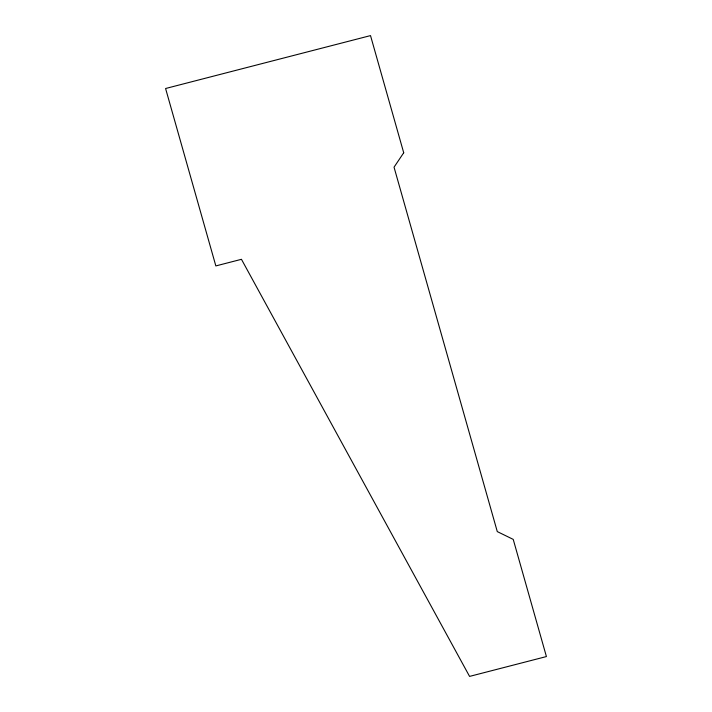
<?xml version="1.0" encoding="UTF-8"?>
<svg xmlns="http://www.w3.org/2000/svg" width="712" height="712" viewBox="0 0 712 712"><rect width="100%" height="100%" fill="white"/><g stroke="black" fill="none" stroke-linecap="round" stroke-linejoin="round"><path stroke-width="1.07" d="M403.713 152.777L394.039 167.178L497.279 531.597L513.227 539.385L546.416 656.562L469.573 676.4L241.457 259.31L215.843 265.923L165.585 88.511L370.516 35.6L403.713 152.777"/></g></svg>
